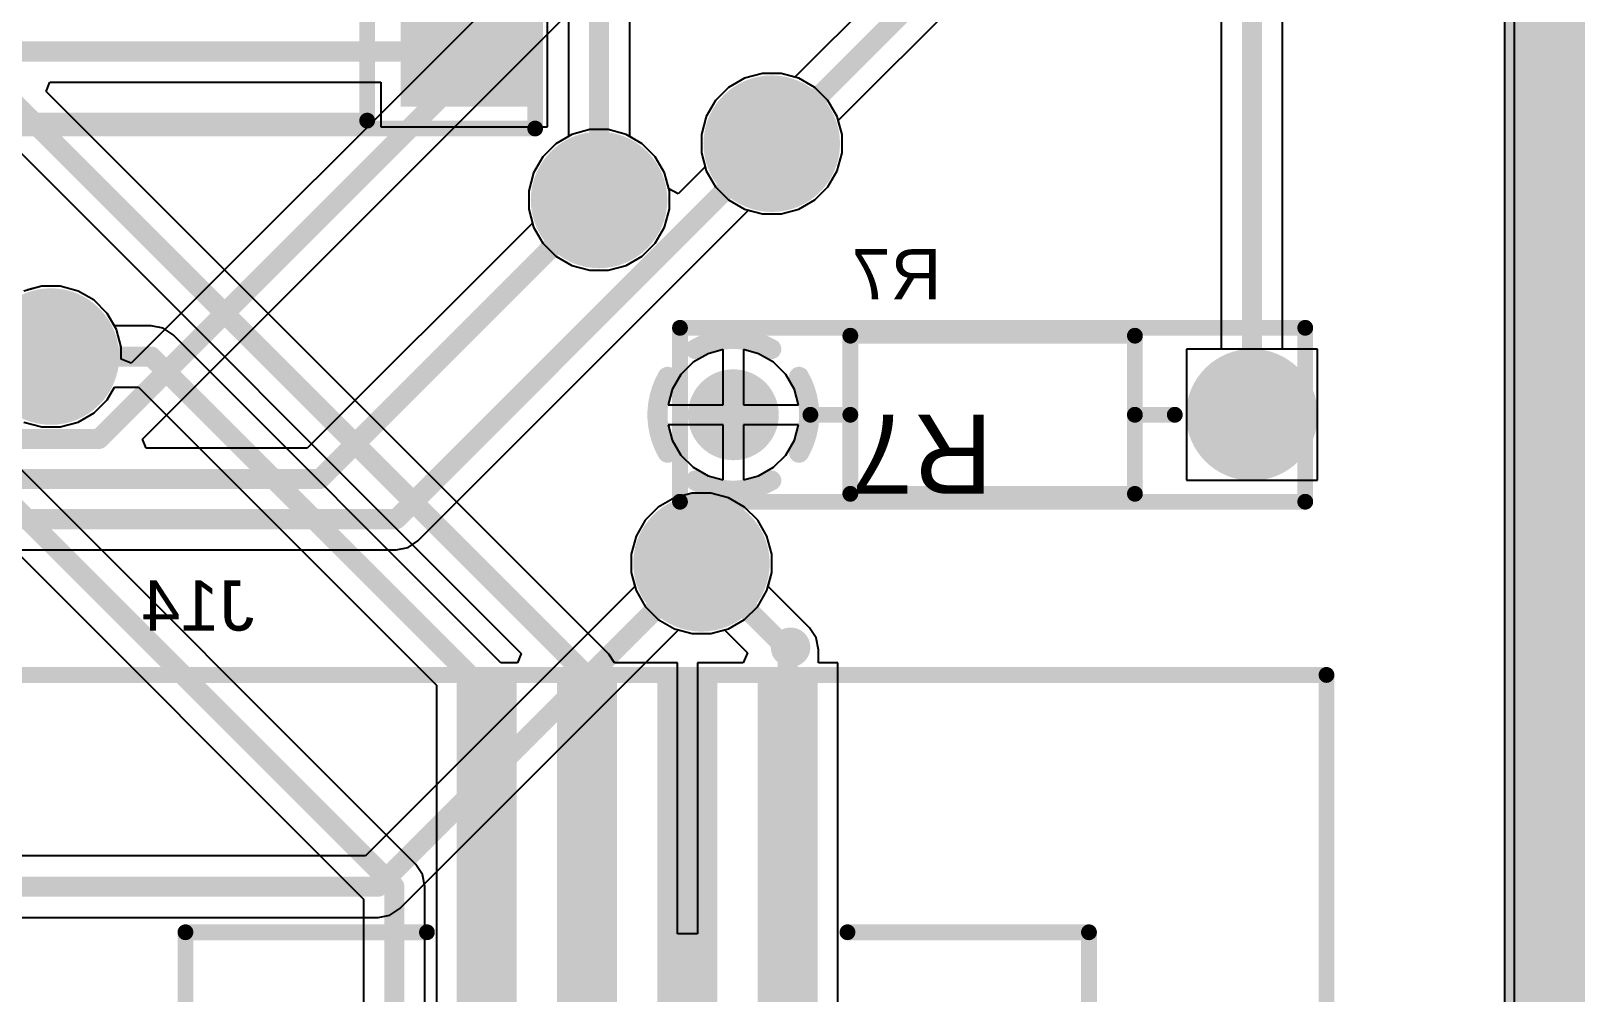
# Model space of a CAD drawing. Header units: inches. Extents: x -8.09 to -2.28, y -0.1 to 6.11.
# Drawn here: x -3.059 to -2.285, y 0.757 to 1.236 of the extents above; entities that cross this region are included whole.
import ezdxf

# ---------------------------------------------------------------- set-up
doc = ezdxf.new("R2010")
doc.units = ezdxf.units.IN
doc.header["$MEASUREMENT"] = 0
for name, color, linetype in [('BottomLayer', 5, 'Continuous'), ('BottomSolder', 6, 'Continuous'), ('InternalPlane1', 76, 'Continuous'), ('InternalPlane2', 16, 'Continuous'), ('KeepOutLayer', 6, 'Continuous'), ('Mechanical5', 56, 'Continuous'), ('MultiLayer', 9, 'Continuous'), ('PadHoleLayer', 156, 'Continuous'), ('TopLayer', 1, 'Continuous'), ('TopOverlay', 2, 'Continuous'), ('TopPaste', 8, 'Continuous'), ('TopSolder', 216, 'Continuous'), ('ViaHoleLayer', 16, 'Continuous')]:
    doc.layers.add(name, color=color, linetype=linetype)
doc.styles.add('Arial', font='', dxfattribs={"height": 0.2})
doc.styles.get('Arial').set_extended_font_data('Arial')

# ---------------------------------------------------------------- blocks, each defined once
blk = doc.blocks.new('FP_TL3305AF260QG_MFG_31')
at = {"layer": 'TopLayer'}
for points in [[(-0.17323, 0.08662), (-0.11024, 0.08662), (-0.11024, 0.0315), (-0.17323, 0.0315)], [(0.11024, 0.08662), (0.17323, 0.08662), (0.17323, 0.0315), (0.11024, 0.0315)], [(-0.17323, -0.0315), (-0.11024, -0.0315), (-0.11024, -0.08662), (-0.17323, -0.08662)], [(0.11024, -0.0315), (0.17323, -0.0315), (0.17323, -0.08662), (0.11024, -0.08662)]]:
    blk.add_hatch(color=1, dxfattribs=at).paths.add_polyline_path(points)
at = {"layer": 'TopPaste'}
for points in [[(-0.17323, 0.08662), (-0.11024, 0.08662), (-0.11024, 0.0315), (-0.17323, 0.0315)], [(0.11024, 0.08662), (0.17323, 0.08662), (0.17323, 0.0315), (0.11024, 0.0315)], [(-0.17323, -0.0315), (-0.11024, -0.0315), (-0.11024, -0.08662), (-0.17323, -0.08662)], [(0.11024, -0.0315), (0.17323, -0.0315), (0.17323, -0.08662), (0.11024, -0.08662)]]:
    blk.add_hatch(color=8, dxfattribs=at).paths.add_polyline_path(points)
at = {"layer": 'TopSolder'}
for points in [[(-0.17323, 0.08662), (-0.11024, 0.08662), (-0.11024, 0.0315), (-0.17323, 0.0315)], [(0.11024, 0.08662), (0.17323, 0.08662), (0.17323, 0.0315), (0.11024, 0.0315)], [(-0.17323, -0.0315), (-0.11024, -0.0315), (-0.11024, -0.08662), (-0.17323, -0.08662)], [(0.11024, -0.0315), (0.17323, -0.0315), (0.17323, -0.08662), (0.11024, -0.08662)]]:
    blk.add_hatch(color=216, dxfattribs=at).paths.add_polyline_path(points)
at = {"layer": 'Mechanical5'}
for points in [[(-0.17717, 0.09744, 0.00787, 0.00787, 0), (0.17717, 0.09744, 0.00787, 0.00787, 0)], [(-0.17717, -0.09744, 0.00787, 0.00787, 0), (-0.17717, 0.09744, 0.00787, 0.00787, 0)], [(0.17717, -0.09744, 0.00787, 0.00787, 0), (0.17717, 0.09744, 0.00787, 0.00787, 0)], [(-0.17717, -0.09744, 0.00787, 0.00787, 0), (0.17717, -0.09744, 0.00787, 0.00787, 0)]]:
    blk.add_lwpolyline(points, format="xyseb", dxfattribs=at)
for points in [[(-0.17913, 0.09744, 0.00394, 0.00394, 1), (-0.1752, 0.09744, 0.00394, 0.00394, 1)], [(-0.17913, 0.09744, 0.00394, 0.00394, 1), (-0.1752, 0.09744, 0.00394, 0.00394, 1)], [(0.1752, 0.09744, 0.00394, 0.00394, 1), (0.17913, 0.09744, 0.00394, 0.00394, 1)], [(0.1752, 0.09744, 0.00394, 0.00394, 1), (0.17913, 0.09744, 0.00394, 0.00394, 1)], [(-0.17913, -0.09744, 0.00394, 0.00394, 1), (-0.1752, -0.09744, 0.00394, 0.00394, 1)], [(-0.17913, -0.09744, 0.00394, 0.00394, 1), (-0.1752, -0.09744, 0.00394, 0.00394, 1)], [(0.1752, -0.09744, 0.00394, 0.00394, 1), (0.17913, -0.09744, 0.00394, 0.00394, 1)], [(0.1752, -0.09744, 0.00394, 0.00394, 1), (0.17913, -0.09744, 0.00394, 0.00394, 1)]]:
    blk.add_lwpolyline(points, format="xyseb", close=True, dxfattribs=at)
at = {"layer": 'TopOverlay'}
for points in [[(-0.0935, 0.0935, 0.00787, 0.00787, 0), (0.0935, 0.0935, 0.00787, 0.00787, 0)], [(-0.0935, -0.0935, 0.00787, 0.00787, 0), (-0.0935, 0.0935, 0.00787, 0.00787, 0)], [(0.0935, -0.0935, 0.00787, 0.00787, 0), (0.0935, 0.0935, 0.00787, 0.00787, 0)], [(-0.0935, -0.0935, 0.00787, 0.00787, 0), (0.0935, -0.0935, 0.00787, 0.00787, 0)]]:
    blk.add_lwpolyline(points, format="xyseb", dxfattribs=at)
for points in [[(-0.09547, 0.0935, 0.00394, 0.00394, 1), (-0.09154, 0.0935, 0.00394, 0.00394, 1)], [(-0.09547, 0.0935, 0.00394, 0.00394, 1), (-0.09154, 0.0935, 0.00394, 0.00394, 1)], [(0.09154, 0.0935, 0.00394, 0.00394, 1), (0.09547, 0.0935, 0.00394, 0.00394, 1)], [(0.09154, 0.0935, 0.00394, 0.00394, 1), (0.09547, 0.0935, 0.00394, 0.00394, 1)], [(-0.19193, -0.05906, 0.00984, 0.00984, 1), (-0.20177, -0.05906, 0.00984, 0.00984, 1)], [(-0.20423, -0.05906, 0.00492, 0.00492, 1), (-0.19931, -0.05906, 0.00492, 0.00492, 1)], [(-0.19439, -0.05906, 0.00492, 0.00492, 1), (-0.18947, -0.05906, 0.00492, 0.00492, 1)], [(-0.09547, -0.0935, 0.00394, 0.00394, 1), (-0.09154, -0.0935, 0.00394, 0.00394, 1)], [(-0.09547, -0.0935, 0.00394, 0.00394, 1), (-0.09154, -0.0935, 0.00394, 0.00394, 1)], [(0.09154, -0.0935, 0.00394, 0.00394, 1), (0.09547, -0.0935, 0.00394, 0.00394, 1)], [(0.09154, -0.0935, 0.00394, 0.00394, 1), (0.09547, -0.0935, 0.00394, 0.00394, 1)]]:
    blk.add_lwpolyline(points, format="xyseb", close=True, dxfattribs=at)
at = {"layer": 'Mechanical5', "style": 'Arial'}
blk.add_text('SW4', height=0.03937, rotation=360, dxfattribs=at).set_placement((0, 0.00044))
blk = doc.blocks.new('FP_CF18_MFG_84')
at = {"layer": 'BottomLayer'}
blk.add_hatch(color=5, dxfattribs=at).paths.add_polyline_path([(-0.15177, 0.02264), (-0.1065, 0.02264), (-0.1065, -0.02264), (-0.15177, -0.02264)])
h = blk.add_hatch(color=5, dxfattribs=at)
edge = h.paths.add_edge_path()
edge.add_arc((0.12913, 0), 0.02264, 0, 360)
at = {"layer": 'BottomSolder'}
blk.add_hatch(color=6, dxfattribs=at).paths.add_polyline_path([(-0.15177, 0.02264), (-0.1065, 0.02264), (-0.1065, -0.02264), (-0.15177, -0.02264)])
h = blk.add_hatch(color=6, dxfattribs=at)
edge = h.paths.add_edge_path()
edge.add_arc((0.12913, 0), 0.02264, 0, 360)
at = {"layer": 'InternalPlane1'}
h = blk.add_hatch(color=76, dxfattribs=at)
edge = h.paths.add_edge_path()
edge.add_arc((-0.12913, 0), 0.0328, 0, 360)
at = {"layer": 'InternalPlane2'}
h = blk.add_hatch(color=16, dxfattribs=at)
edge = h.paths.add_edge_path()
edge.add_arc((-0.12913, 0), 0.0328, 0, 360)
at = {"layer": 'MultiLayer'}
blk.add_hatch(color=9, dxfattribs=at).paths.add_polyline_path([(-0.15177, 0.02264), (-0.1065, 0.02264), (-0.1065, -0.02264), (-0.15177, -0.02264)])
h = blk.add_hatch(color=9, dxfattribs=at)
edge = h.paths.add_edge_path()
edge.add_arc((0.12913, 0), 0.02264, 0, 360)
at = {"layer": 'PadHoleLayer'}
h = blk.add_hatch(color=156, dxfattribs=at)
edge = h.paths.add_edge_path()
edge.add_arc((-0.12913, 0), 0.0128, 0, 360)
h = blk.add_hatch(color=156, dxfattribs=at)
edge = h.paths.add_edge_path()
edge.add_arc((0.12913, 0), 0.0128, 0, 360)
at = {"layer": 'TopLayer'}
blk.add_hatch(color=1, dxfattribs=at).paths.add_polyline_path([(-0.15177, 0.02264), (-0.1065, 0.02264), (-0.1065, -0.02264), (-0.15177, -0.02264)])
h = blk.add_hatch(color=1, dxfattribs=at)
edge = h.paths.add_edge_path()
edge.add_arc((0.12913, 0), 0.02264, 0, 360)
at = {"layer": 'TopSolder'}
blk.add_hatch(color=216, dxfattribs=at).paths.add_polyline_path([(-0.15177, 0.02264), (-0.1065, 0.02264), (-0.1065, -0.02264), (-0.15177, -0.02264)])
h = blk.add_hatch(color=216, dxfattribs=at)
edge = h.paths.add_edge_path()
edge.add_arc((0.12913, 0), 0.02264, 0, 360)
at = {"layer": 'InternalPlane1'}
for points in [[(0.11024, 0.03273, 0.01, 0.01, -0.267949), (0.14803, 0.03273, 0.01, 0.01, 0)], [(0.0964, -0.0189, 0.01, 0.01, -0.267949), (0.0964, 0.0189, 0.01, 0.01, 0)], [(0.16187, 0.0189, 0.01, 0.01, -0.267949), (0.16187, -0.0189, 0.01, 0.01, 0)], [(0.14803, -0.03273, 0.01, 0.01, -0.267949), (0.11024, -0.03273, 0.01, 0.01, 0)]]:
    blk.add_lwpolyline(points, format="xyseb", dxfattribs=at)
for points in [[(0.10774, 0.03273, 0.005, 0.005, 1), (0.11274, 0.03273, 0.005, 0.005, 1)], [(0.14553, 0.03273, 0.005, 0.005, 1), (0.15053, 0.03273, 0.005, 0.005, 1)], [(0.0939, 0.0189, 0.005, 0.005, 1), (0.0989, 0.0189, 0.005, 0.005, 1)], [(0.15937, 0.0189, 0.005, 0.005, 1), (0.16437, 0.0189, 0.005, 0.005, 1)], [(0.0939, -0.0189, 0.005, 0.005, 1), (0.0989, -0.0189, 0.005, 0.005, 1)], [(0.15937, -0.0189, 0.005, 0.005, 1), (0.16437, -0.0189, 0.005, 0.005, 1)], [(0.10774, -0.03273, 0.005, 0.005, 1), (0.11274, -0.03273, 0.005, 0.005, 1)], [(0.14553, -0.03273, 0.005, 0.005, 1), (0.15053, -0.03273, 0.005, 0.005, 1)]]:
    blk.add_lwpolyline(points, format="xyseb", close=True, dxfattribs=at)
at = {"layer": 'InternalPlane2'}
for points in [[(0.11024, 0.03273, 0.01, 0.01, -0.267949), (0.14803, 0.03273, 0.01, 0.01, 0)], [(0.0964, -0.0189, 0.01, 0.01, -0.267949), (0.0964, 0.0189, 0.01, 0.01, 0)], [(0.16187, 0.0189, 0.01, 0.01, -0.267949), (0.16187, -0.0189, 0.01, 0.01, 0)], [(0.14803, -0.03273, 0.01, 0.01, -0.267949), (0.11024, -0.03273, 0.01, 0.01, 0)]]:
    blk.add_lwpolyline(points, format="xyseb", dxfattribs=at)
for points in [[(0.10774, 0.03273, 0.005, 0.005, 1), (0.11274, 0.03273, 0.005, 0.005, 1)], [(0.14553, 0.03273, 0.005, 0.005, 1), (0.15053, 0.03273, 0.005, 0.005, 1)], [(0.0939, 0.0189, 0.005, 0.005, 1), (0.0989, 0.0189, 0.005, 0.005, 1)], [(0.15937, 0.0189, 0.005, 0.005, 1), (0.16437, 0.0189, 0.005, 0.005, 1)], [(0.0939, -0.0189, 0.005, 0.005, 1), (0.0989, -0.0189, 0.005, 0.005, 1)], [(0.15937, -0.0189, 0.005, 0.005, 1), (0.16437, -0.0189, 0.005, 0.005, 1)], [(0.10774, -0.03273, 0.005, 0.005, 1), (0.11274, -0.03273, 0.005, 0.005, 1)], [(0.14553, -0.03273, 0.005, 0.005, 1), (0.15053, -0.03273, 0.005, 0.005, 1)]]:
    blk.add_lwpolyline(points, format="xyseb", close=True, dxfattribs=at)
at = {"layer": 'Mechanical5'}
for points in [[(-0.15571, 0.04331, 0.00787, 0.00787, 0), (-0.15571, -0.04331, 0.00787, 0.00787, 0)], [(0.15571, 0.04331, 0.00787, 0.00787, 0), (-0.15571, 0.04331, 0.00787, 0.00787, 0)], [(0.15571, 0.04331, 0.00787, 0.00787, 0), (0.15571, -0.04331, 0.00787, 0.00787, 0)], [(0.15571, -0.04331, 0.00787, 0.00787, 0), (-0.15571, -0.04331, 0.00787, 0.00787, 0)]]:
    blk.add_lwpolyline(points, format="xyseb", dxfattribs=at)
for points in [[(-0.15768, 0.04331, 0.00394, 0.00394, 1), (-0.15374, 0.04331, 0.00394, 0.00394, 1)], [(-0.15768, 0.04331, 0.00394, 0.00394, 1), (-0.15374, 0.04331, 0.00394, 0.00394, 1)], [(0.15374, 0.04331, 0.00394, 0.00394, 1), (0.15768, 0.04331, 0.00394, 0.00394, 1)], [(0.15374, 0.04331, 0.00394, 0.00394, 1), (0.15768, 0.04331, 0.00394, 0.00394, 1)], [(-0.15768, -0.04331, 0.00394, 0.00394, 1), (-0.15374, -0.04331, 0.00394, 0.00394, 1)], [(-0.15768, -0.04331, 0.00394, 0.00394, 1), (-0.15374, -0.04331, 0.00394, 0.00394, 1)], [(0.15374, -0.04331, 0.00394, 0.00394, 1), (0.15768, -0.04331, 0.00394, 0.00394, 1)], [(0.15374, -0.04331, 0.00394, 0.00394, 1), (0.15768, -0.04331, 0.00394, 0.00394, 1)]]:
    blk.add_lwpolyline(points, format="xyseb", close=True, dxfattribs=at)
at = {"layer": 'TopOverlay'}
for points in [[(-0.07087, 0.03937, 0.00787, 0.00787, 0), (-0.07087, -0.03937, 0.00787, 0.00787, 0)], [(0.07087, 0.03937, 0.00787, 0.00787, 0), (-0.07087, 0.03937, 0.00787, 0.00787, 0)], [(0.07087, 0.03937, 0.00787, 0.00787, 0), (0.07087, -0.03937, 0.00787, 0.00787, 0)], [(-0.07087, 0, 0.00787, 0.00787, 0), (-0.09075, 0, 0.00787, 0.00787, 0)], [(0.09075, 0, 0.00787, 0.00787, 0), (0.07087, 0, 0.00787, 0.00787, 0)], [(0.07087, -0.03937, 0.00787, 0.00787, 0), (-0.07087, -0.03937, 0.00787, 0.00787, 0)]]:
    blk.add_lwpolyline(points, format="xyseb", dxfattribs=at)
for points in [[(-0.07283, 0.03937, 0.00394, 0.00394, 1), (-0.0689, 0.03937, 0.00394, 0.00394, 1)], [(-0.07283, 0.03937, 0.00394, 0.00394, 1), (-0.0689, 0.03937, 0.00394, 0.00394, 1)], [(0.0689, 0.03937, 0.00394, 0.00394, 1), (0.07283, 0.03937, 0.00394, 0.00394, 1)], [(0.0689, 0.03937, 0.00394, 0.00394, 1), (0.07283, 0.03937, 0.00394, 0.00394, 1)], [(-0.09272, 0, 0.00394, 0.00394, 1), (-0.08878, 0, 0.00394, 0.00394, 1)], [(-0.07283, 0, 0.00394, 0.00394, 1), (-0.0689, 0, 0.00394, 0.00394, 1)], [(0.0689, 0, 0.00394, 0.00394, 1), (0.07283, 0, 0.00394, 0.00394, 1)], [(0.08878, 0, 0.00394, 0.00394, 1), (0.09272, 0, 0.00394, 0.00394, 1)], [(-0.07283, -0.03937, 0.00394, 0.00394, 1), (-0.0689, -0.03937, 0.00394, 0.00394, 1)], [(-0.07283, -0.03937, 0.00394, 0.00394, 1), (-0.0689, -0.03937, 0.00394, 0.00394, 1)], [(0.0689, -0.03937, 0.00394, 0.00394, 1), (0.07283, -0.03937, 0.00394, 0.00394, 1)], [(0.0689, -0.03937, 0.00394, 0.00394, 1), (0.07283, -0.03937, 0.00394, 0.00394, 1)]]:
    blk.add_lwpolyline(points, format="xyseb", close=True, dxfattribs=at)
at = {"layer": 'Mechanical5', "style": 'Arial'}
blk.add_text('R7', height=0.03937, dxfattribs=at).set_placement((0, 0))
blk = doc.blocks.new('FP_85502_5005_MFG_106')
at = {"layer": 'TopLayer'}
for points in [[(-0.08996, 0.48543), (-0.06004, 0.48543), (-0.06004, 0.23543), (-0.08996, 0.23543)], [(-0.03996, 0.48543), (-0.01004, 0.48543), (-0.01004, 0.23543), (-0.03996, 0.23543)], [(0.01004, 0.48543), (0.03996, 0.48543), (0.03996, 0.23543), (0.01004, 0.23543)], [(0.06004, 0.48543), (0.08996, 0.48543), (0.08996, 0.23543), (0.06004, 0.23543)], [(-0.33937, 0.00906), (-0.13661, 0.00906), (-0.13661, -0.10118), (-0.33937, -0.10118)], [(0.13661, 0.00906), (0.33937, 0.00906), (0.33937, -0.10118), (0.13661, -0.10118)]]:
    blk.add_hatch(color=1, dxfattribs=at).paths.add_polyline_path(points)
at = {"layer": 'TopPaste'}
for points in [[(-0.08996, 0.48543), (-0.06004, 0.48543), (-0.06004, 0.23543), (-0.08996, 0.23543)], [(-0.03996, 0.48543), (-0.01004, 0.48543), (-0.01004, 0.23543), (-0.03996, 0.23543)], [(0.01004, 0.48543), (0.03996, 0.48543), (0.03996, 0.23543), (0.01004, 0.23543)], [(0.06004, 0.48543), (0.08996, 0.48543), (0.08996, 0.23543), (0.06004, 0.23543)], [(-0.33937, 0.00906), (-0.13661, 0.00906), (-0.13661, -0.10118), (-0.33937, -0.10118)], [(0.13661, 0.00906), (0.33937, 0.00906), (0.33937, -0.10118), (0.13661, -0.10118)]]:
    blk.add_hatch(color=8, dxfattribs=at).paths.add_polyline_path(points)
at = {"layer": 'TopSolder'}
for points in [[(-0.08996, 0.48543), (-0.06004, 0.48543), (-0.06004, 0.23543), (-0.08996, 0.23543)], [(-0.03996, 0.48543), (-0.01004, 0.48543), (-0.01004, 0.23543), (-0.03996, 0.23543)], [(0.01004, 0.48543), (0.03996, 0.48543), (0.03996, 0.23543), (0.01004, 0.23543)], [(0.06004, 0.48543), (0.08996, 0.48543), (0.08996, 0.23543), (0.06004, 0.23543)], [(-0.33937, 0.00906), (-0.13661, 0.00906), (-0.13661, -0.10118), (-0.33937, -0.10118)], [(0.13661, 0.00906), (0.33937, 0.00906), (0.33937, -0.10118), (0.13661, -0.10118)]]:
    blk.add_hatch(color=216, dxfattribs=at).paths.add_polyline_path(points)
at = {"layer": 'Mechanical5'}
for points in [[(-0.34331, -0.36516, 0.00787, 0.00787, 0), (-0.34331, 0.48937, 0.00787, 0.00787, 0)], [(-0.34331, 0.48937, 0.00787, 0.00787, 0), (0.34331, 0.48937, 0.00787, 0.00787, 0)], [(0.34331, -0.36516, 0.00787, 0.00787, 0), (0.34331, 0.48937, 0.00787, 0.00787, 0)], [(-0.34331, -0.36516, 0.00787, 0.00787, 0), (0.34331, -0.36516, 0.00787, 0.00787, 0)]]:
    blk.add_lwpolyline(points, format="xyseb", dxfattribs=at)
for points in [[(-0.34527, 0.48937, 0.00394, 0.00394, 1), (-0.34134, 0.48937, 0.00394, 0.00394, 1)], [(-0.34527, 0.48937, 0.00394, 0.00394, 1), (-0.34134, 0.48937, 0.00394, 0.00394, 1)], [(0.34134, 0.48937, 0.00394, 0.00394, 1), (0.34528, 0.48937, 0.00394, 0.00394, 1)], [(0.34134, 0.48937, 0.00394, 0.00394, 1), (0.34528, 0.48937, 0.00394, 0.00394, 1)], [(-0.34527, -0.36516, 0.00394, 0.00394, 1), (-0.34134, -0.36516, 0.00394, 0.00394, 1)], [(-0.34527, -0.36516, 0.00394, 0.00394, 1), (-0.34134, -0.36516, 0.00394, 0.00394, 1)], [(0.34134, -0.36516, 0.00394, 0.00394, 1), (0.34528, -0.36516, 0.00394, 0.00394, 1)], [(0.34134, -0.36516, 0.00394, 0.00394, 1), (0.34528, -0.36516, 0.00394, 0.00394, 1)]]:
    blk.add_lwpolyline(points, format="xyseb", close=True, dxfattribs=at)
at = {"layer": 'TopOverlay'}
for points in [[(0.0813, 0.50315, 0.00984, 0.00984, 1), (0.07146, 0.50315, 0.00984, 0.00984, 1)], [(0.069, 0.50315, 0.00492, 0.00492, 1), (0.07392, 0.50315, 0.00492, 0.00492, 1)], [(0.07884, 0.50315, 0.00492, 0.00492, 1), (0.08376, 0.50315, 0.00492, 0.00492, 1)], [(-0.22697, 0.36122, 0.00394, 0.00394, 1), (-0.22303, 0.36122, 0.00394, 0.00394, 1)], [(-0.22697, 0.36122, 0.00394, 0.00394, 1), (-0.22303, 0.36122, 0.00394, 0.00394, 1)], [(-0.10669, 0.36122, 0.00394, 0.00394, 1), (-0.10276, 0.36122, 0.00394, 0.00394, 1)], [(0.10276, 0.36122, 0.00394, 0.00394, 1), (0.10669, 0.36122, 0.00394, 0.00394, 1)], [(0.22303, 0.36122, 0.00394, 0.00394, 1), (0.22697, 0.36122, 0.00394, 0.00394, 1)], [(0.22303, 0.36122, 0.00394, 0.00394, 1), (0.22697, 0.36122, 0.00394, 0.00394, 1)], [(-0.22697, 0.02382, 0.00394, 0.00394, 1), (-0.22303, 0.02382, 0.00394, 0.00394, 1)], [(0.22303, 0.02382, 0.00394, 0.00394, 1), (0.22697, 0.02382, 0.00394, 0.00394, 1)], [(-0.22697, -0.11595, 0.00394, 0.00394, 1), (-0.22303, -0.11595, 0.00394, 0.00394, 1)], [(0.22303, -0.11595, 0.00394, 0.00394, 1), (0.22697, -0.11595, 0.00394, 0.00394, 1)], [(-0.22697, -0.36122, 0.00394, 0.00394, 1), (-0.22303, -0.36122, 0.00394, 0.00394, 1)], [(-0.22697, -0.36122, 0.00394, 0.00394, 1), (-0.22303, -0.36122, 0.00394, 0.00394, 1)], [(0.22303, -0.36122, 0.00394, 0.00394, 1), (0.22697, -0.36122, 0.00394, 0.00394, 1)], [(0.22303, -0.36122, 0.00394, 0.00394, 1), (0.22697, -0.36122, 0.00394, 0.00394, 1)]]:
    blk.add_lwpolyline(points, format="xyseb", close=True, dxfattribs=at)
for points in [[(-0.225, 0.02382, 0.00787, 0.00787, 0), (-0.225, 0.36122, 0.00787, 0.00787, 0)], [(-0.225, 0.36122, 0.00787, 0.00787, 0), (-0.10472, 0.36122, 0.00787, 0.00787, 0)], [(0.10472, 0.36122, 0.00787, 0.00787, 0), (0.225, 0.36122, 0.00787, 0.00787, 0)], [(0.225, 0.02382, 0.00787, 0.00787, 0), (0.225, 0.36122, 0.00787, 0.00787, 0)], [(-0.225, -0.36122, 0.00787, 0.00787, 0), (-0.225, -0.11595, 0.00787, 0.00787, 0)], [(0.225, -0.36122, 0.00787, 0.00787, 0), (0.225, -0.11595, 0.00787, 0.00787, 0)], [(-0.225, -0.36122, 0.00787, 0.00787, 0), (0.225, -0.36122, 0.00787, 0.00787, 0)]]:
    blk.add_lwpolyline(points, format="xyseb", dxfattribs=at)
at = {"layer": 'Mechanical5', "style": 'Arial'}
blk.add_text('J14', height=0.03937, rotation=360, dxfattribs=at).set_placement((-0.00007, 0.05513))

msp = doc.modelspace()

# ---------------------------------------------------------------- hatches: boundary and pattern name
at = {"layer": 'BottomLayer'}
h = msp.add_hatch(color=5, dxfattribs=at)
edge = h.paths.add_edge_path()
edge.add_arc((-2.69, 1.18), 0.025, 0, 360)
h = msp.add_hatch(color=5, dxfattribs=at)
edge = h.paths.add_edge_path()
edge.add_arc((-2.776, 1.152), 0.025, 0, 360)
h = msp.add_hatch(color=5, dxfattribs=at)
edge = h.paths.add_edge_path()
edge.add_arc((-3.049, 1.074), 0.025, 0, 360)
h = msp.add_hatch(color=5, dxfattribs=at)
edge = h.paths.add_edge_path()
edge.add_arc((-2.725, 0.971), 0.025, 0, 360)
at = {"layer": 'BottomSolder'}
h = msp.add_hatch(color=6, dxfattribs=at)
edge = h.paths.add_edge_path()
edge.add_arc((-2.69, 1.18), 0.029, 0, 360)
h = msp.add_hatch(color=6, dxfattribs=at)
edge = h.paths.add_edge_path()
edge.add_arc((-2.776, 1.152), 0.029, 0, 360)
h = msp.add_hatch(color=6, dxfattribs=at)
edge = h.paths.add_edge_path()
edge.add_arc((-3.049, 1.074), 0.029, 0, 360)
h = msp.add_hatch(color=6, dxfattribs=at)
edge = h.paths.add_edge_path()
edge.add_arc((-2.725, 0.971), 0.029, 0, 360)
at = {"layer": 'InternalPlane1'}
h = msp.add_hatch(color=76, dxfattribs=at)
edge = h.paths.add_edge_path()
edge.add_arc((-2.69, 1.18), 0.034, 0, 360)
h = msp.add_hatch(color=76, dxfattribs=at)
edge = h.paths.add_edge_path()
edge.add_arc((-2.776, 1.152), 0.034, 0, 360)
h = msp.add_hatch(color=76, dxfattribs=at)
edge = h.paths.add_edge_path()
edge.add_arc((-3.049, 1.074), 0.034, 0, 360)
h = msp.add_hatch(color=76, dxfattribs=at)
edge = h.paths.add_edge_path()
edge.add_arc((-2.725, 0.971), 0.034, 0, 360)
at = {"layer": 'InternalPlane2'}
h = msp.add_hatch(color=16, dxfattribs=at)
edge = h.paths.add_edge_path()
edge.add_arc((-2.69, 1.18), 0.034, 0, 360)
h = msp.add_hatch(color=16, dxfattribs=at)
edge = h.paths.add_edge_path()
edge.add_arc((-2.776, 1.152), 0.034, 0, 360)
h = msp.add_hatch(color=16, dxfattribs=at)
edge = h.paths.add_edge_path()
edge.add_arc((-3.049, 1.074), 0.034, 0, 360)
h = msp.add_hatch(color=16, dxfattribs=at)
edge = h.paths.add_edge_path()
edge.add_arc((-2.725, 0.971), 0.034, 0, 360)
at = {"layer": 'TopLayer'}
h = msp.add_hatch(color=1, dxfattribs=at)
edge = h.paths.add_edge_path()
edge.add_arc((-2.69, 1.18), 0.025, 0, 360)
h = msp.add_hatch(color=1, dxfattribs=at)
edge = h.paths.add_edge_path()
edge.add_arc((-2.776, 1.152), 0.025, 0, 360)
h = msp.add_hatch(color=1, dxfattribs=at)
edge = h.paths.add_edge_path()
edge.add_arc((-3.049, 1.074), 0.025, 0, 360)
h = msp.add_hatch(color=1, dxfattribs=at)
edge = h.paths.add_edge_path()
edge.add_arc((-2.725, 0.971), 0.025, 0, 360)
at = {"layer": 'TopSolder'}
h = msp.add_hatch(color=216, dxfattribs=at)
edge = h.paths.add_edge_path()
edge.add_arc((-2.69, 1.18), 0.029, 0, 360)
h = msp.add_hatch(color=216, dxfattribs=at)
edge = h.paths.add_edge_path()
edge.add_arc((-2.776, 1.152), 0.029, 0, 360)
h = msp.add_hatch(color=216, dxfattribs=at)
edge = h.paths.add_edge_path()
edge.add_arc((-3.049, 1.074), 0.029, 0, 360)
h = msp.add_hatch(color=216, dxfattribs=at)
edge = h.paths.add_edge_path()
edge.add_arc((-2.725, 0.971), 0.029, 0, 360)
at = {"layer": 'ViaHoleLayer'}
h = msp.add_hatch(color=16, dxfattribs=at)
edge = h.paths.add_edge_path()
edge.add_arc((-2.69, 1.18), 0.014, 0, 360)
h = msp.add_hatch(color=16, dxfattribs=at)
edge = h.paths.add_edge_path()
edge.add_arc((-2.776, 1.152), 0.014, 0, 360)
h = msp.add_hatch(color=16, dxfattribs=at)
edge = h.paths.add_edge_path()
edge.add_arc((-3.049, 1.074), 0.014, 0, 360)
h = msp.add_hatch(color=16, dxfattribs=at)
edge = h.paths.add_edge_path()
edge.add_arc((-2.725, 0.971), 0.014, 0, 360)

# ---------------------------------------------------------------- linework, layer by layer
at = {"layer": 'BottomLayer'}
for p, q in [((-2.32029, 6.0204), (-2.32029, -0.0054)), ((-2.43557, 1.07764), (-2.43557, 1.39687)), ((-2.73229, 1.34733), (-3.009, 1.07063)), ((-3.00346, 1.03291), (-2.70619, 1.33019)), ((-2.46616, 1.26863), (-2.46616, 1.07764)), ((-2.71149, 1.20801), (-2.71801, 1.20149)), ((-2.70351, 1.21261), (-2.71149, 1.20801)), ((-2.69461, 1.215), (-2.70351, 1.21261)), ((-2.68539, 1.215), (-2.69461, 1.215)), ((-2.67649, 1.21261), (-2.68539, 1.215)), ((-2.66851, 1.20801), (-2.67649, 1.21261)), ((-2.66199, 1.20149), (-2.66851, 1.20801)), ((-2.71801, 1.20149), (-2.72261, 1.19351)), ((-2.65739, 1.19351), (-2.66199, 1.20149)), ((-2.72261, 1.19351), (-2.725, 1.18461)), ((-2.655, 1.18461), (-2.65739, 1.19351)), ((-2.78951, 1.18461), (-2.79749, 1.18001)), ((-2.78061, 1.187), (-2.78951, 1.18461)), ((-2.77139, 1.187), (-2.78061, 1.187)), ((-2.76249, 1.18461), (-2.77139, 1.187)), ((-2.75451, 1.18001), (-2.76249, 1.18461)), ((-2.725, 1.18461), (-2.725, 1.17539)), ((-2.655, 1.17539), (-2.655, 1.18461)), ((-2.79749, 1.18001), (-2.80401, 1.17349)), ((-2.74799, 1.17349), (-2.75451, 1.18001)), ((-2.80401, 1.17349), (-2.80861, 1.16551)), ((-2.74339, 1.16551), (-2.74799, 1.17349)), ((-2.725, 1.17539), (-2.72315, 1.16848)), ((-2.65739, 1.16649), (-2.655, 1.17539)), ((-2.80861, 1.16551), (-2.811, 1.15661)), ((-2.74123, 1.15747), (-2.74339, 1.16551)), ((-2.72315, 1.16848), (-2.73654, 1.15509)), ((-2.66199, 1.15851), (-2.65739, 1.16649)), ((-2.811, 1.15661), (-2.811, 1.14739)), ((-2.73654, 1.15509), (-2.74123, 1.15747)), ((-2.66851, 1.15199), (-2.66199, 1.15851)), ((-2.86619, 0.98219), (-2.70152, 1.14685)), ((-2.811, 1.14739), (-2.80915, 1.14048)), ((-2.70152, 1.14685), (-2.69461, 1.145)), ((-2.68539, 1.145), (-2.67649, 1.14739)), ((-2.67649, 1.14739), (-2.66851, 1.15199)), ((-2.80915, 1.14048), (-2.92133, 1.02829)), ((-2.69461, 1.145), (-2.68539, 1.145)), ((-3.05361, 1.109), (-3.06052, 1.10715)), ((-3.04439, 1.109), (-3.05361, 1.109)), ((-3.03549, 1.10661), (-3.04439, 1.109)), ((-3.02751, 1.10201), (-3.03549, 1.10661)), ((-3.02099, 1.09549), (-3.02751, 1.10201)), ((-3.01639, 1.08751), (-3.02099, 1.09549)), ((-3.014, 1.07861), (-3.01639, 1.08751)), ((-3.014, 1.0727), (-3.014, 1.07861)), ((-2.71413, 1.07745), (-2.72173, 1.07541)), ((-2.71413, 1.05), (-2.71413, 1.07745)), ((-2.69654, 1.07541), (-2.70413, 1.07745)), ((-2.70413, 1.07745), (-2.70413, 1.05)), ((-2.46616, 1.07764), (-2.4835, 1.07764)), ((-2.4835, 1.07764), (-2.4835, 1.01236)), ((-2.41823, 1.07764), (-2.43557, 1.07764)), ((-2.41823, 1.01236), (-2.41823, 1.07764)), ((-3.009, 1.07063), (-3.014, 1.0727)), ((-2.72917, 1.07112), (-2.73525, 1.06504)), ((-2.72173, 1.07541), (-2.72917, 1.07112)), ((-2.68909, 1.07112), (-2.69654, 1.07541)), ((-2.68302, 1.06504), (-2.68909, 1.07112)), ((-2.73525, 1.06504), (-2.73955, 1.0576)), ((-2.67872, 1.0576), (-2.68302, 1.06504)), ((-2.73955, 1.0576), (-2.74158, 1.05)), ((-2.67668, 1.05), (-2.67872, 1.0576)), ((-2.74158, 1.05), (-2.71413, 1.05)), ((-2.70413, 1.05), (-2.67668, 1.05)), ((-2.71413, 1.04), (-2.74158, 1.04)), ((-2.74158, 1.04), (-2.73955, 1.0324)), ((-2.71413, 1.01255), (-2.71413, 1.04)), ((-2.67668, 1.04), (-2.70413, 1.04)), ((-2.70413, 1.04), (-2.70413, 1.01255)), ((-2.67872, 1.0324), (-2.67668, 1.04)), ((-3.00154, 1.02829), (-3.00346, 1.03291)), ((-2.73955, 1.0324), (-2.73525, 1.02496)), ((-2.68302, 1.02496), (-2.67872, 1.0324)), ((-2.92133, 1.02829), (-3.00154, 1.02829)), ((-2.73525, 1.02496), (-2.72917, 1.01888)), ((-2.68909, 1.01888), (-2.68302, 1.02496)), ((-2.72917, 1.01888), (-2.72173, 1.01459)), ((-2.72173, 1.01459), (-2.71413, 1.01255)), ((-2.70413, 1.01255), (-2.69654, 1.01459)), ((-2.69654, 1.01459), (-2.68909, 1.01888)), ((-2.4835, 1.01236), (-2.41823, 1.01236)), ((-2.74649, 0.99901), (-2.75301, 0.99249)), ((-2.73851, 1.00361), (-2.74649, 0.99901)), ((-2.72961, 1.006), (-2.73851, 1.00361)), ((-2.72039, 1.006), (-2.72961, 1.006)), ((-2.71149, 1.00361), (-2.72039, 1.006)), ((-2.70351, 0.99901), (-2.71149, 1.00361)), ((-2.69699, 0.99249), (-2.70351, 0.99901)), ((-2.75301, 0.99249), (-2.75761, 0.98451)), ((-2.69239, 0.98451), (-2.69699, 0.99249)), ((-2.75761, 0.98451), (-2.76, 0.97561)), ((-2.69, 0.97561), (-2.69239, 0.98451)), ((-3.1626, 0.97771), (-2.877, 0.97771)), ((-2.877, 0.97771), (-2.87115, 0.97887)), ((-2.87115, 0.97887), (-2.86619, 0.98219)), ((-2.76, 0.97561), (-2.76, 0.96639)), ((-2.69, 0.96639), (-2.69, 0.97561)), ((-2.76, 0.96639), (-2.75815, 0.95948)), ((-2.69239, 0.95749), (-2.69, 0.96639)), ((-2.75815, 0.95948), (-2.89233, 0.82529)), ((-2.69699, 0.94951), (-2.69239, 0.95749)), ((-2.70351, 0.94299), (-2.69699, 0.94951)), ((-2.87519, 0.79919), (-2.73652, 0.93785)), ((-2.73652, 0.93785), (-2.72961, 0.936)), ((-2.72039, 0.936), (-2.71149, 0.93839)), ((-2.71149, 0.93839), (-2.70351, 0.94299)), ((-2.72961, 0.936), (-2.72039, 0.936)), ((-2.89233, 0.82529), (-3.85244, 0.82529)), ((-2.88015, 0.79587), (-2.87519, 0.79919)), ((-3.25657, 0.79471), (-2.886, 0.79471)), ((-2.886, 0.79471), (-2.88015, 0.79587))]:
    msp.add_line(p, q, dxfattribs=at)
for points in [[(-2.45087, 1.045, 0.01, 0.01, 0), (-2.45087, 1.39687, 0.01, 0.01, 0)], [(-3.025, 1.033, 0.01, 0.01, 0), (-2.717, 1.341, 0.01, 0.01, 0)], [(-3.156, 1.181, 0.01, 0.01, 0), (-3.049, 1.074, 0.01, 0.01, 0)], [(-2.877, 0.993, 0.01, 0.01, 0), (-2.69, 1.18, 0.01, 0.01, 0)], [(-2.915, 1.013, 0.01, 0.01, 0), (-2.776, 1.152, 0.01, 0.01, 0)], [(-4.10012, 1.033, 0.01, 0.01, 0), (-3.025, 1.033, 0.01, 0.01, 0)], [(-3.91974, 1.013, 0.01, 0.01, 0), (-2.915, 1.013, 0.01, 0.01, 0)], [(-3.902, 0.993, 0.01, 0.01, 0), (-2.877, 0.993, 0.01, 0.01, 0)], [(-2.886, 0.81, 0.01, 0.01, 0), (-2.725, 0.971, 0.01, 0.01, 0)], [(-4.04, 0.81, 0.01, 0.01, 0), (-2.886, 0.81, 0.01, 0.01, 0)]]:
    msp.add_lwpolyline(points, format="xyseb", dxfattribs=at)
for points in [[(-2.6925, 1.18, 0.005, 0.005, 1), (-2.6875, 1.18, 0.005, 0.005, 1)], [(-2.7785, 1.152, 0.005, 0.005, 1), (-2.7735, 1.152, 0.005, 0.005, 1)], [(-3.0515, 1.074, 0.005, 0.005, 1), (-3.0465, 1.074, 0.005, 0.005, 1)], [(-2.45337, 1.045, 0.005, 0.005, 1), (-2.44837, 1.045, 0.005, 0.005, 1)], [(-3.0275, 1.033, 0.005, 0.005, 1), (-3.0225, 1.033, 0.005, 0.005, 1)], [(-3.0275, 1.033, 0.005, 0.005, 1), (-3.0225, 1.033, 0.005, 0.005, 1)], [(-2.9175, 1.013, 0.005, 0.005, 1), (-2.9125, 1.013, 0.005, 0.005, 1)], [(-2.9175, 1.013, 0.005, 0.005, 1), (-2.9125, 1.013, 0.005, 0.005, 1)], [(-2.8795, 0.993, 0.005, 0.005, 1), (-2.8745, 0.993, 0.005, 0.005, 1)], [(-2.8795, 0.993, 0.005, 0.005, 1), (-2.8745, 0.993, 0.005, 0.005, 1)], [(-2.7275, 0.971, 0.005, 0.005, 1), (-2.7225, 0.971, 0.005, 0.005, 1)], [(-2.8885, 0.81, 0.005, 0.005, 1), (-2.8835, 0.81, 0.005, 0.005, 1)], [(-2.8885, 0.81, 0.005, 0.005, 1), (-2.8835, 0.81, 0.005, 0.005, 1)]]:
    msp.add_lwpolyline(points, format="xyseb", close=True, dxfattribs=at)
at = {"layer": 'InternalPlane1'}
msp.add_line((-2.3251, 6.0699), (-2.3251, -0.0549), dxfattribs=at)
msp.add_lwpolyline([(-2.305, 6.09, 0.04, 0.04, 0), (-2.305, -0.075, 0.04, 0.04, 0)], format="xyseb", dxfattribs=at)
at = {"layer": 'InternalPlane2'}
msp.add_line((-2.3251, 6.0699), (-2.3251, -0.0549), dxfattribs=at)
msp.add_lwpolyline([(-2.305, 6.09, 0.04, 0.04, 0), (-2.305, -0.075, 0.04, 0.04, 0)], format="xyseb", dxfattribs=at)
at = {"layer": 'KeepOutLayer'}
msp.add_lwpolyline([(-2.305, -0.075, 0.01, 0.01, 0), (-2.305, 6.09, 0.01, 0.01, 0)], format="xyseb", dxfattribs=at)
at = {"layer": 'TopLayer'}
for p, q in [((-2.32029, 6.0204), (-2.32029, -0.0054)), ((-2.76071, 1.18358), (-2.76071, 1.75567)), ((-2.79129, 1.28481), (-2.79129, 1.18358)), ((-2.65685, 1.19152), (-2.56048, 1.28789)), ((-2.80177, 1.18839), (-2.80177, 1.2635)), ((-2.63826, 1.25337), (-2.67848, 1.21315)), ((-3.05141, 1.20603), (-3.0495, 1.21065)), ((-3.0495, 1.21065), (-2.88476, 1.21065)), ((-2.88476, 1.21065), (-2.88476, 1.18839)), ((-2.71149, 1.20801), (-2.71801, 1.20149)), ((-2.70351, 1.21261), (-2.71149, 1.20801)), ((-2.69461, 1.215), (-2.70351, 1.21261)), ((-2.68539, 1.215), (-2.69461, 1.215)), ((-2.67848, 1.21315), (-2.68539, 1.215)), ((-2.77119, 0.92581), (-3.05141, 1.20603)), ((-2.71801, 1.20149), (-2.72261, 1.19351)), ((-3.08062, 1.19198), (-2.81475, 0.92612)), ((-2.72261, 1.19351), (-2.725, 1.18461)), ((-2.88476, 1.18839), (-2.80177, 1.18839)), ((-2.725, 1.18461), (-2.725, 1.17539)), ((-2.655, 1.18461), (-2.65685, 1.19152)), ((-2.655, 1.17539), (-2.655, 1.18461)), ((-2.79749, 1.18001), (-2.80401, 1.17349)), ((-2.79129, 1.18358), (-2.79749, 1.18001)), ((-2.75451, 1.18001), (-2.76071, 1.18358)), ((-2.74799, 1.17349), (-2.75451, 1.18001)), ((-2.80401, 1.17349), (-2.80861, 1.16551)), ((-2.74339, 1.16551), (-2.74799, 1.17349)), ((-2.725, 1.17539), (-2.72261, 1.16649)), ((-2.65739, 1.16649), (-2.655, 1.17539)), ((-2.80861, 1.16551), (-2.811, 1.15661)), ((-2.741, 1.15661), (-2.74339, 1.16551)), ((-2.72261, 1.16649), (-2.71801, 1.15851)), ((-2.66199, 1.15851), (-2.65739, 1.16649)), ((-2.811, 1.15661), (-2.811, 1.14739)), ((-2.741, 1.14739), (-2.741, 1.15661)), ((-2.71801, 1.15851), (-2.71149, 1.15199)), ((-2.66851, 1.15199), (-2.66199, 1.15851)), ((-2.811, 1.14739), (-2.80861, 1.13849)), ((-2.74339, 1.13849), (-2.741, 1.14739)), ((-2.71149, 1.15199), (-2.70351, 1.14739)), ((-2.70351, 1.14739), (-2.69461, 1.145)), ((-2.68539, 1.145), (-2.67649, 1.14739)), ((-2.67649, 1.14739), (-2.66851, 1.15199)), ((-2.80861, 1.13849), (-2.80401, 1.13051)), ((-2.74799, 1.13051), (-2.74339, 1.13849)), ((-2.69461, 1.145), (-2.68539, 1.145)), ((-2.80401, 1.13051), (-2.79749, 1.12399)), ((-2.75451, 1.12399), (-2.74799, 1.13051)), ((-2.79749, 1.12399), (-2.78951, 1.11939)), ((-2.76249, 1.11939), (-2.75451, 1.12399)), ((-2.78951, 1.11939), (-2.78061, 1.117)), ((-2.78061, 1.117), (-2.77139, 1.117)), ((-2.77139, 1.117), (-2.76249, 1.11939)), ((-2.86719, 0.82095), (-3.15871, 1.11247)), ((-3.05361, 1.109), (-3.06251, 1.10661)), ((-3.04439, 1.109), (-3.05361, 1.109)), ((-3.03549, 1.10661), (-3.04439, 1.109)), ((-3.02751, 1.10201), (-3.03549, 1.10661)), ((-3.02099, 1.09549), (-3.02751, 1.10201)), ((-3.01742, 1.08929), (-3.02099, 1.09549)), ((-3.17409, 1.0846), (-2.89329, 0.8038)), ((-2.99901, 1.08929), (-3.01742, 1.08929)), ((-2.99316, 1.08813), (-2.99901, 1.08929)), ((-2.98819, 1.08481), (-2.99316, 1.08813)), ((-2.82488, 0.9215), (-2.98819, 1.08481)), ((-2.71413, 1.07745), (-2.72173, 1.07541)), ((-2.71413, 1.05), (-2.71413, 1.07745)), ((-2.69654, 1.07541), (-2.70413, 1.07745)), ((-2.70413, 1.07745), (-2.70413, 1.05)), ((-2.41823, 1.07764), (-2.4835, 1.07764)), ((-2.4835, 1.07764), (-2.4835, 1.01236)), ((-2.41823, 1.01236), (-2.41823, 1.07764)), ((-2.72917, 1.07112), (-2.73525, 1.06504)), ((-2.72173, 1.07541), (-2.72917, 1.07112)), ((-2.68909, 1.07112), (-2.69654, 1.07541)), ((-2.68302, 1.06504), (-2.68909, 1.07112)), ((-2.73525, 1.06504), (-2.73955, 1.0576)), ((-2.67872, 1.0576), (-2.68302, 1.06504)), ((-3.02751, 1.04599), (-3.02099, 1.05251)), ((-3.02099, 1.05251), (-3.01742, 1.05871)), ((-3.01742, 1.05871), (-3.00534, 1.05871)), ((-3.00534, 1.05871), (-2.85697, 0.91033)), ((-2.73955, 1.0576), (-2.74158, 1.05)), ((-2.67668, 1.05), (-2.67872, 1.0576)), ((-3.03549, 1.04139), (-3.02751, 1.04599)), ((-2.74158, 1.05), (-2.71413, 1.05)), ((-2.70413, 1.05), (-2.67668, 1.05)), ((-3.06251, 1.04139), (-3.05361, 1.039)), ((-3.05361, 1.039), (-3.04439, 1.039)), ((-3.04439, 1.039), (-3.03549, 1.04139)), ((-2.71413, 1.04), (-2.74158, 1.04)), ((-2.74158, 1.04), (-2.73955, 1.0324)), ((-2.71413, 1.01255), (-2.71413, 1.04)), ((-2.67668, 1.04), (-2.70413, 1.04)), ((-2.70413, 1.04), (-2.70413, 1.01255)), ((-2.67872, 1.0324), (-2.67668, 1.04)), ((-2.73955, 1.0324), (-2.73525, 1.02496)), ((-2.68302, 1.02496), (-2.67872, 1.0324)), ((-2.73525, 1.02496), (-2.72917, 1.01888)), ((-2.68909, 1.01888), (-2.68302, 1.02496)), ((-2.72917, 1.01888), (-2.72173, 1.01459)), ((-2.72173, 1.01459), (-2.71413, 1.01255)), ((-2.70413, 1.01255), (-2.69654, 1.01459)), ((-2.69654, 1.01459), (-2.68909, 1.01888)), ((-2.4835, 1.01236), (-2.41823, 1.01236)), ((-2.74649, 0.99901), (-2.75301, 0.99249)), ((-2.73851, 1.00361), (-2.74649, 0.99901)), ((-2.72961, 1.006), (-2.73851, 1.00361)), ((-2.72039, 1.006), (-2.72961, 1.006)), ((-2.71149, 1.00361), (-2.72039, 1.006)), ((-2.70351, 0.99901), (-2.71149, 1.00361)), ((-2.69699, 0.99249), (-2.70351, 0.99901)), ((-2.75301, 0.99249), (-2.75761, 0.98451)), ((-2.69239, 0.98451), (-2.69699, 0.99249)), ((-2.75761, 0.98451), (-2.76, 0.97561)), ((-2.69, 0.97561), (-2.69239, 0.98451)), ((-2.76, 0.97561), (-2.76, 0.96639)), ((-2.69, 0.96639), (-2.69, 0.97561)), ((-2.76, 0.96639), (-2.75761, 0.95749)), ((-2.69185, 0.95948), (-2.69, 0.96639)), ((-2.75761, 0.95749), (-2.75301, 0.94951)), ((-2.67119, 0.93882), (-2.69185, 0.95948)), ((-2.75301, 0.94951), (-2.74649, 0.94299)), ((-2.74649, 0.94299), (-2.73851, 0.93839)), ((-2.73851, 0.93839), (-2.72961, 0.936)), ((-2.72039, 0.936), (-2.71348, 0.93785)), ((-2.71348, 0.93785), (-2.70212, 0.9265)), ((-2.66788, 0.93386), (-2.67119, 0.93882)), ((-2.72961, 0.936), (-2.72039, 0.936)), ((-2.66671, 0.92801), (-2.66788, 0.93386)), ((-2.81667, 0.9215), (-2.82488, 0.9215)), ((-2.81475, 0.92612), (-2.81667, 0.9215)), ((-2.76831, 0.9215), (-2.77119, 0.92581)), ((-2.76197, 0.9215), (-2.76831, 0.9215)), ((-2.75697, 0.9215), (-2.76197, 0.9215)), ((-2.75205, 0.9215), (-2.75697, 0.9215)), ((-2.73701, 0.9215), (-2.75205, 0.9215)), ((-2.73701, 0.7865), (-2.73701, 0.9215)), ((-2.71197, 0.9215), (-2.72701, 0.9215)), ((-2.72701, 0.9215), (-2.72701, 0.7865)), ((-2.70697, 0.9215), (-2.71197, 0.9215)), ((-2.7042, 0.9215), (-2.70697, 0.9215)), ((-2.70212, 0.9265), (-2.7042, 0.9215)), ((-2.66671, 0.9215), (-2.66671, 0.92801)), ((-2.65705, 0.9215), (-2.66671, 0.9215)), ((-2.65705, 0.6515), (-2.65705, 0.9215)), ((-2.85697, 0.91033), (-2.85697, 0.6515)), ((-2.86387, 0.81599), (-2.86719, 0.82095)), ((-2.86271, 0.81014), (-2.86387, 0.81599)), ((-2.86271, 0.64132), (-2.86271, 0.81014)), ((-2.89329, 0.8038), (-2.89329, 0.50028)), ((-2.72701, 0.7865), (-2.73701, 0.7865))]:
    msp.add_line(p, q, dxfattribs=at)
for points in [[(-2.776, 1.152, 0.01, 0.01, 0), (-2.776, 1.762, 0.01, 0.01, 0)], [(-2.69, 1.18, 0.01, 0.01, 0), (-2.551, 1.319, 0.01, 0.01, 0)], [(-2.84327, 1.22594, 0.01, 0.01, 0), (-2.84327, 1.261, 0.01, 0.01, 0)], [(-3.09295, 1.22594, 0.01, 0.01, 0), (-2.84327, 1.22594, 0.01, 0.01, 0)], [(-3.09295, 1.22594, 0.01, 0.01, 0), (-2.78201, 0.915, 0.01, 0.01, 0)], [(-3.174, 1.10614, 0.01, 0.01, 0), (-2.878, 0.81014, 0.01, 0.01, 0)], [(-3.049, 1.074, 0.01, 0.01, 0), (-2.99901, 1.074, 0.01, 0.01, 0)], [(-2.99901, 1.074, 0.01, 0.01, 0), (-2.83201, 0.907, 0.01, 0.01, 0)], [(-2.725, 0.971, 0.01, 0.01, 0), (-2.68201, 0.92801, 0.01, 0.01, 0)], [(-2.68201, 0.7865, 0.01, 0.01, 0), (-2.68201, 0.92801, 0.01, 0.01, 0)], [(-2.78201, 0.7865, 0.01, 0.01, 0), (-2.78201, 0.915, 0.01, 0.01, 0)], [(-2.83201, 0.7865, 0.01, 0.01, 0), (-2.83201, 0.907, 0.01, 0.01, 0)], [(-2.878, 0.50028, 0.01, 0.01, 0), (-2.878, 0.81014, 0.01, 0.01, 0)], [(-2.78201, 0.655, 0.01, 0.01, 0), (-2.78201, 0.7865, 0.01, 0.01, 0)], [(-2.73201, 0.7865, 0.01, 0.01, 0), (-2.7285, 0.78299, 0.01, 0.01, 0)], [(-2.7285, 0.6135, 0.01, 0.01, 0), (-2.7285, 0.78299, 0.01, 0.01, 0)]]:
    msp.add_lwpolyline(points, format="xyseb", dxfattribs=at)
for points in [[(-2.84577, 1.22594, 0.005, 0.005, 1), (-2.84077, 1.22594, 0.005, 0.005, 1)], [(-2.84577, 1.22594, 0.005, 0.005, 1), (-2.84077, 1.22594, 0.005, 0.005, 1)], [(-2.6925, 1.18, 0.005, 0.005, 1), (-2.6875, 1.18, 0.005, 0.005, 1)], [(-2.7785, 1.152, 0.005, 0.005, 1), (-2.7735, 1.152, 0.005, 0.005, 1)], [(-3.0515, 1.074, 0.005, 0.005, 1), (-3.0465, 1.074, 0.005, 0.005, 1)], [(-3.00151, 1.074, 0.005, 0.005, 1), (-2.99651, 1.074, 0.005, 0.005, 1)], [(-3.00151, 1.074, 0.005, 0.005, 1), (-2.99651, 1.074, 0.005, 0.005, 1)], [(-2.7275, 0.971, 0.005, 0.005, 1), (-2.7225, 0.971, 0.005, 0.005, 1)], [(-2.68451, 0.92801, 0.005, 0.005, 1), (-2.67951, 0.92801, 0.005, 0.005, 1)], [(-2.68451, 0.92801, 0.005, 0.005, 1), (-2.67951, 0.92801, 0.005, 0.005, 1)], [(-2.78451, 0.915, 0.005, 0.005, 1), (-2.77951, 0.915, 0.005, 0.005, 1)], [(-2.78451, 0.915, 0.005, 0.005, 1), (-2.77951, 0.915, 0.005, 0.005, 1)], [(-2.83451, 0.907, 0.005, 0.005, 1), (-2.82951, 0.907, 0.005, 0.005, 1)], [(-2.83451, 0.907, 0.005, 0.005, 1), (-2.82951, 0.907, 0.005, 0.005, 1)], [(-2.8805, 0.81014, 0.005, 0.005, 1), (-2.8755, 0.81014, 0.005, 0.005, 1)], [(-2.8805, 0.81014, 0.005, 0.005, 1), (-2.8755, 0.81014, 0.005, 0.005, 1)], [(-2.83451, 0.7865, 0.005, 0.005, 1), (-2.82951, 0.7865, 0.005, 0.005, 1)], [(-2.78451, 0.7865, 0.005, 0.005, 1), (-2.77951, 0.7865, 0.005, 0.005, 1)], [(-2.78451, 0.7865, 0.005, 0.005, 1), (-2.77951, 0.7865, 0.005, 0.005, 1)], [(-2.73451, 0.7865, 0.005, 0.005, 1), (-2.72951, 0.7865, 0.005, 0.005, 1)], [(-2.68451, 0.7865, 0.005, 0.005, 1), (-2.67951, 0.7865, 0.005, 0.005, 1)], [(-2.731, 0.78299, 0.005, 0.005, 1), (-2.726, 0.78299, 0.005, 0.005, 1)], [(-2.731, 0.78299, 0.005, 0.005, 1), (-2.726, 0.78299, 0.005, 0.005, 1)]]:
    msp.add_lwpolyline(points, format="xyseb", close=True, dxfattribs=at)

# ---------------------------------------------------------------- block references
for name, p in [('FP_TL3305AF260QG_MFG_31', (-2.985, 1.285)), ('FP_85502_5005_MFG_106', (-2.75701, 0.42606))]:
    msp.add_blockref(name, p)
at = {"rotation": 180}
msp.add_blockref('FP_CF18_MFG_84', (-2.58, 1.045), dxfattribs=at)

# ---------------------------------------------------------------- texts
at = {"layer": 'TopOverlay', "style": 'Arial', "text_generation_flag": 2}
for s, p in [('R7', (-2.60554, 1.1025)), ('J14', (-2.94774, 0.9375))]:
    msp.add_text(s, height=0.025, dxfattribs=at).set_placement(p)

doc.saveas('drawing.dxf')
